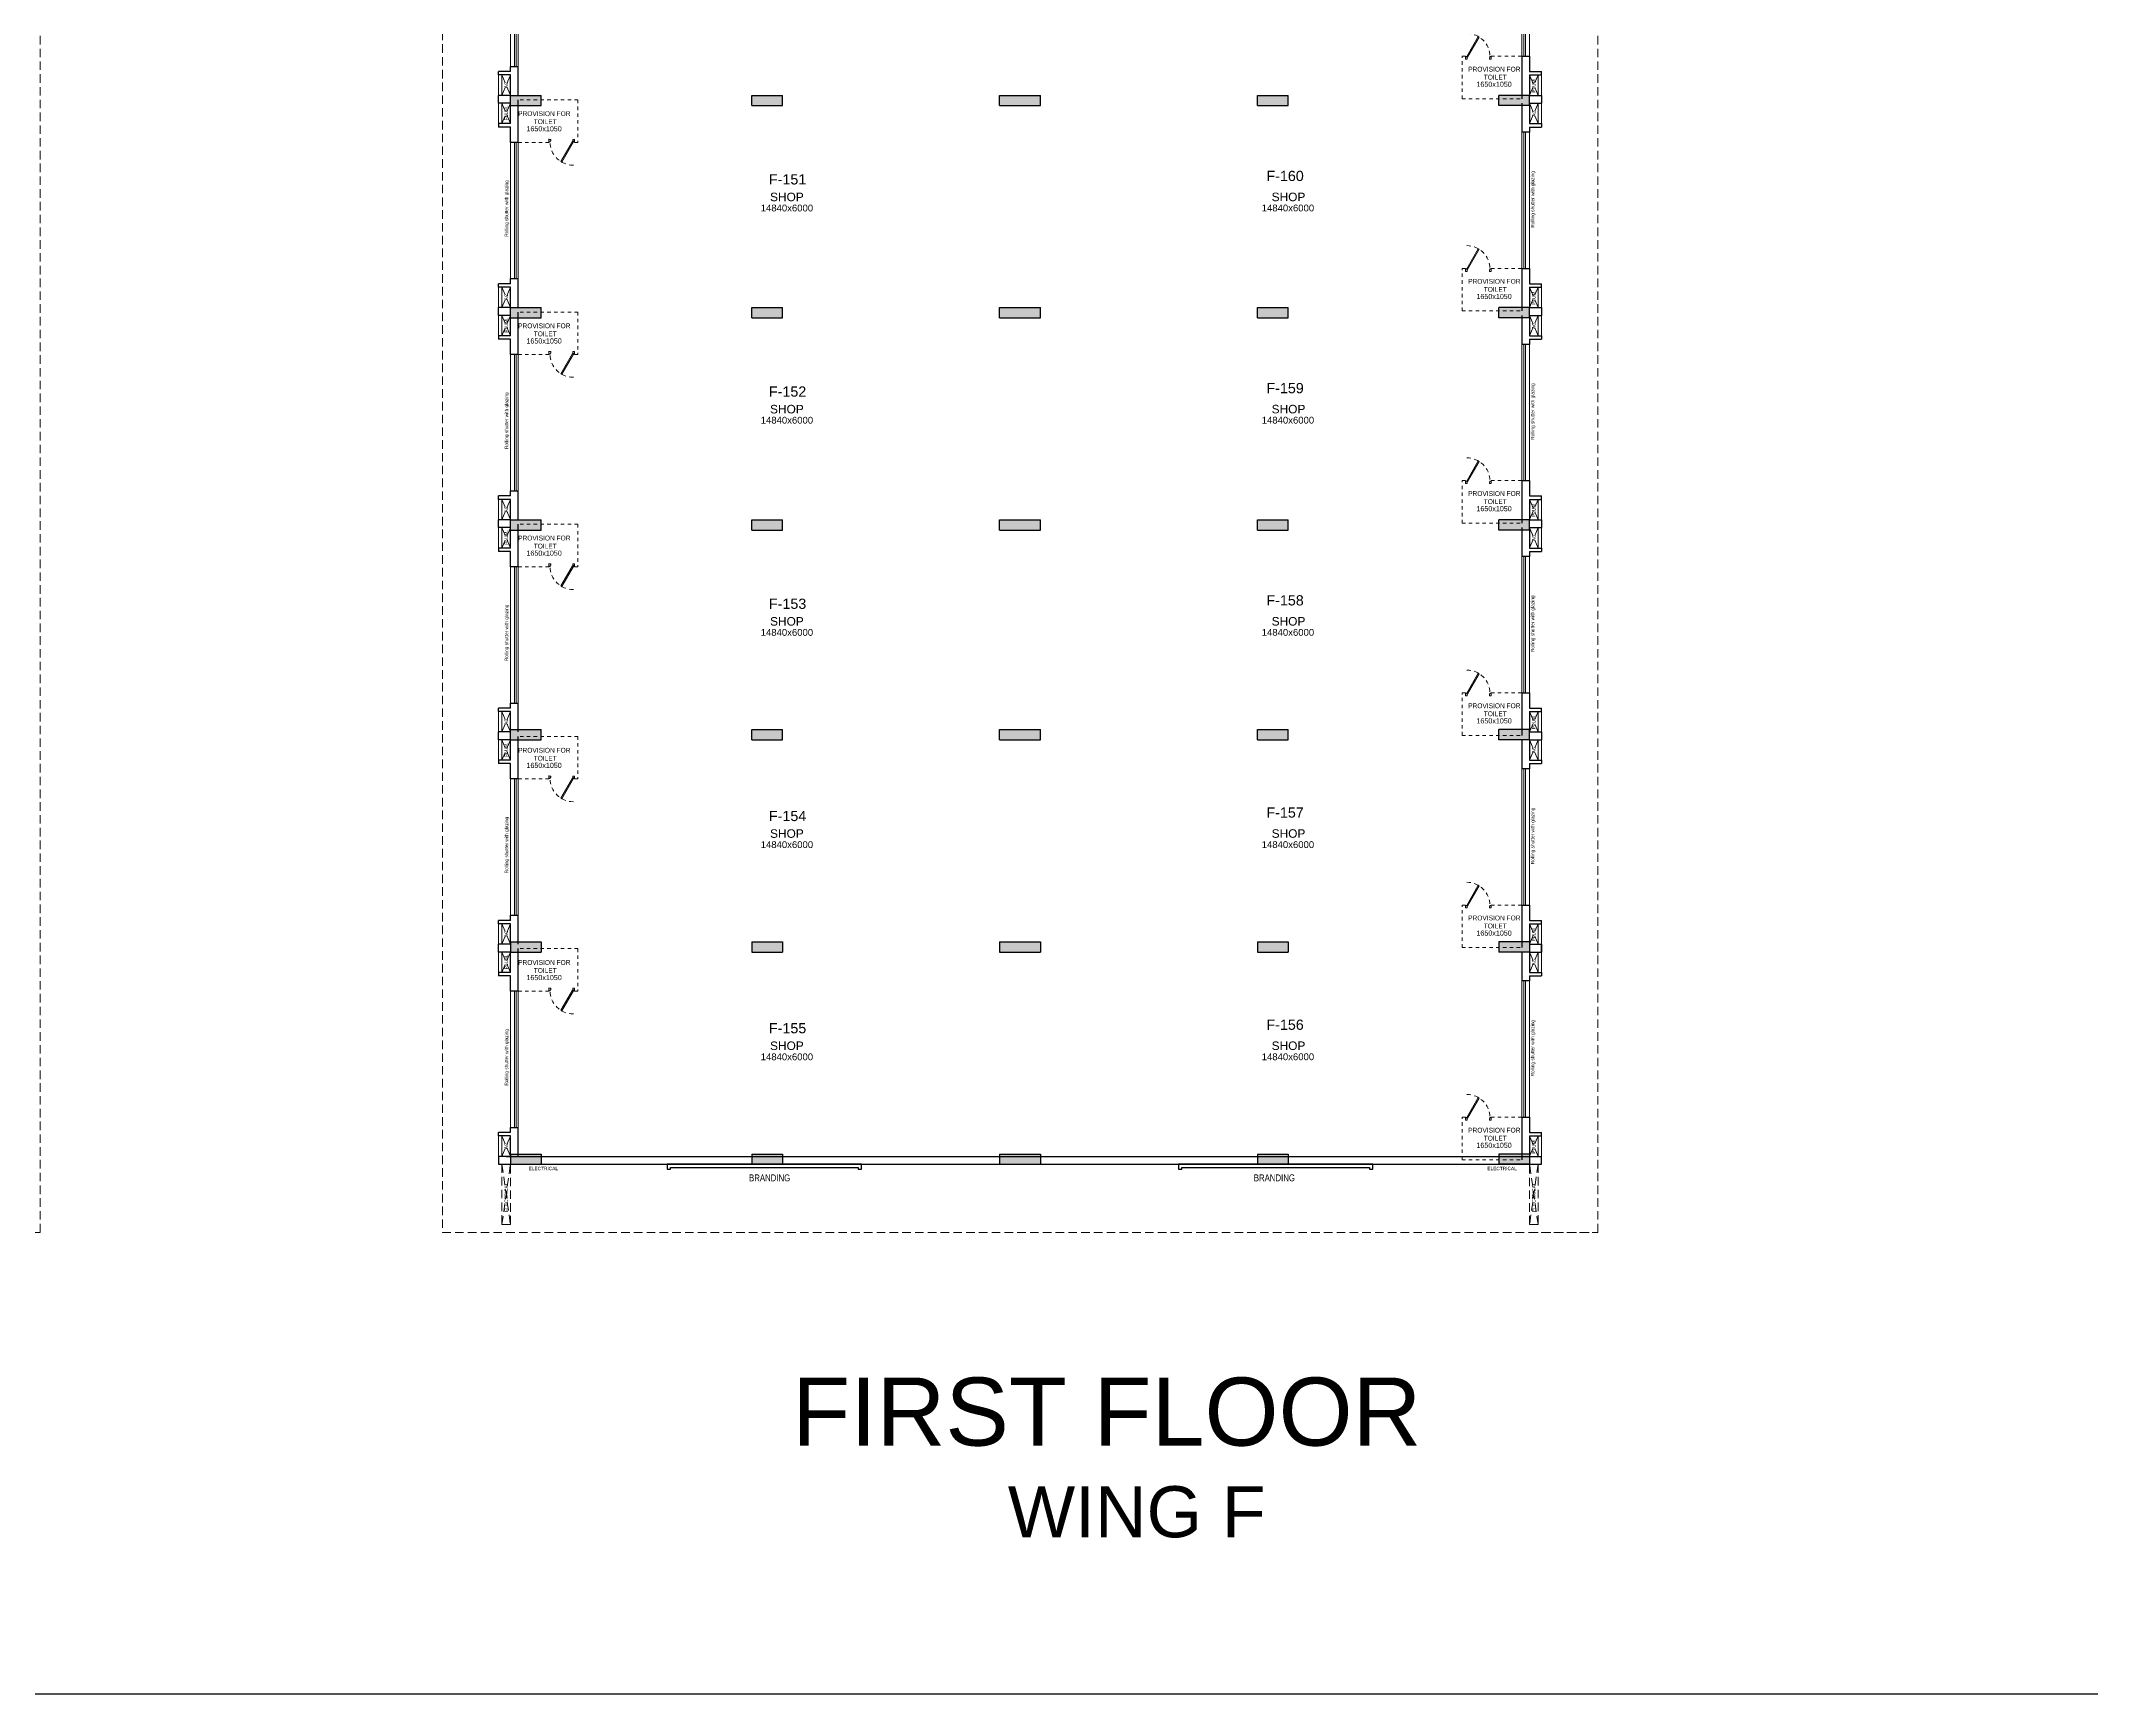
# Model space of a CAD drawing. Header units: metres. Extents: x 9819 to 10514, y 4405 to 4599.
# Drawn here: x 10150.7 to 10210.8, y 4405.1 to 4453.6 of the extents above; entities that cross this region are included whole.
import ezdxf
from ezdxf.enums import TextEntityAlignment as Align

# ---------------------------------------------------------------- set-up
doc = ezdxf.new("R2010")
doc.units = ezdxf.units.M
doc.header["$MEASUREMENT"] = 0
doc.linetypes.add('DASHED2', pattern=[0.375, 0.25, -0.125])
doc.linetypes.add('HIDDEN', pattern=[0.375, 0.25, -0.125])
for name, color, linetype in [('A_COL. NO', 4, 'Continuous'), ('A_SIGNAGE', 171, 'Continuous'), ('STRU. COL.', 1, 'Continuous')]:
    doc.layers.add(name, color=color, linetype=linetype)
for name, color, linetype, lineweight in [('A_DOOR-WIN', 23, 'Continuous', 9), ('A_DOTTED', 8, 'HIDDEN', 0), ('A_ELEC DOTTED', 31, 'DASHED2', 5), ('A_LEDGE', 252, 'Continuous', 15), ('A_MISC', 8, 'Continuous', 20), ('A_SHOP NO.', 113, 'Continuous', 5), ('A_SILL 0.09', 9, 'Continuous', 9), ('A_TEXT', 7, 'Continuous', 5), ('A_WALL', 7, 'Continuous', 30), ('A_Wall Hatch', 8, 'Continuous', 5), ('Doorline', 251, 'DASHED2', 13)]:
    doc.layers.add(name, color=color, linetype=linetype, lineweight=lineweight)
doc.layers.get('A_COL. NO').off()
doc.styles.add('A', font='ARIALN.TTF')
doc.styles.get("Standard").update_dxf_attribs({"font": 'arial.ttf'})

# ---------------------------------------------------------------- blocks, each defined once
blk = doc.blocks.new('D 750')
at = {"layer": 'A_DOOR-WIN'}
for points in [[(-0.372, 0.665), (-0.035, 0.075), (-0.063, 0.059), (-0.4, 0.649)], [(-0.75, 0.075), (-0.75, 0), (-0.7, 0), (-0.7, 0.043), (-0.715, 0.043), (-0.715, 0.075)], [(0, 0.075), (0, 0), (-0.05, 0), (-0.05, 0.043), (-0.035, 0.043), (-0.035, 0.075)]]:
    blk.add_lwpolyline(points, close=True, dxfattribs=at)
at = {"layer": 'Doorline', "ltscale": 0.5}
blk.add_arc((-0.035, 0.075), 0.68, 90, 180, dxfattribs=at)
blk = doc.blocks.new('Typical shops 1st')
at = {"layer": 'A_DOOR-WIN'}
for p, q in [((30.095, -1.08), (30.095, -5.08)), ((30.145, -1.08), (30.145, -5.08)), ((0.465, -5.38), (0.465, -1.38)), ((0.515, -5.38), (0.515, -1.38))]:
    blk.add_line(p, q, dxfattribs=at)
at = {"layer": 'A_DOTTED'}
for p, q in [((0.1, -0.83), (0.35, -0.23)), ((0.1, -0.23), (0.35, -0.83)), ((30.51, -0.23), (30.26, -0.83)), ((30.51, -0.83), (30.26, -0.23)), ((0.1, -6.23), (0.35, -5.63)), ((0.1, -5.63), (0.35, -6.23)), ((30.51, -5.63), (30.26, -6.23)), ((30.51, -6.23), (30.26, -5.63))]:
    blk.add_line(p, q, dxfattribs=at)
at = {"layer": 'A_LEDGE'}
for p, q in [((0, -0.83), (0, -0.23)), ((0.1, -0.83), (0.1, -0.23)), ((30.51, -0.83), (30.51, -0.23)), ((30.61, -0.83), (30.61, -0.23)), ((0, -5.63), (0, -6.23)), ((0.1, -5.63), (0.1, -6.23)), ((30.51, -5.63), (30.51, -6.23)), ((30.61, -5.63), (30.61, -6.23))]:
    blk.add_line(p, q, dxfattribs=at)
at = {"layer": 'A_MISC', "linetype": 'DASHED2', "ltscale": 0.23}
for p, q in [((2.33, -0.13), (0.58, -0.13)), ((2.33, -0.13), (2.33, -1.38)), ((1.48, -1.38), (0.58, -1.38)), ((28.28, -6.33), (28.28, -5.08)), ((29.13, -5.08), (30.03, -5.08)), ((28.28, -6.33), (30.03, -6.33))]:
    blk.add_line(p, q, dxfattribs=at)
at = {"layer": 'A_MISC'}
for p, q in [((1.48, -1.28), (1.48, -1.38)), ((2.33, -1.38), (2.23, -1.38)), ((28.28, -5.08), (28.38, -5.08))]:
    blk.add_line(p, q, dxfattribs=at)
at = {"layer": 'A_SILL 0.09'}
for p, q in [((30.03, -5.08), (30.03, -1.08)), ((30.26, -1.08), (30.26, -5.08)), ((0.35, -5.38), (0.35, -1.38)), ((0.58, -1.38), (0.58, -5.38))]:
    blk.add_line(p, q, dxfattribs=at)
at = {"layer": 'A_WALL'}
for p, q in [((0, -0.23), (0, 0)), ((30.61, 0), (30.61, -0.23)), ((0.35, -0.23), (0, -0.23)), ((0.35, -0.83), (0.35, -0.23)), ((0.58, -1.38), (0.58, -0.13)), ((30.03, -0.23), (30.03, -1.08)), ((30.26, -0.23), (30.61, -0.23)), ((30.26, -0.23), (30.26, -0.83)), ((0.35, -0.83), (0, -0.83)), ((0, -0.83), (0, -0.93)), ((0.35, -0.93), (0, -0.93)), ((0.35, -1.38), (0.35, -0.93)), ((30.26, -1.08), (30.03, -1.08)), ((30.26, -0.83), (30.61, -0.83)), ((30.26, -0.93), (30.61, -0.93)), ((30.26, -0.93), (30.26, -1.08)), ((30.61, -0.83), (30.61, -0.93)), ((0.58, -1.38), (0.35, -1.38)), ((0.35, -5.53), (0.35, -5.38)), ((0.35, -5.38), (0.58, -5.38)), ((0.58, -6.23), (0.58, -5.38)), ((30.03, -5.08), (30.03, -6.33)), ((30.03, -5.08), (30.26, -5.08)), ((30.26, -5.08), (30.26, -5.53)), ((0.35, -5.53), (0, -5.53)), ((0, -5.63), (0, -5.53)), ((0.35, -5.63), (0, -5.63)), ((0.35, -6.23), (0.35, -5.63)), ((30.26, -5.53), (30.61, -5.53)), ((30.26, -5.63), (30.26, -6.23)), ((30.26, -5.63), (30.61, -5.63)), ((30.61, -5.63), (30.61, -5.53)), ((0.35, -6.23), (0, -6.23)), ((30.26, -6.23), (30.61, -6.23))]:
    blk.add_line(p, q, dxfattribs=at)
at = {"layer": 'A_MISC', "xscale": -1, "rotation": 180}
blk.add_blockref('D 750', (2.23, -1.293), dxfattribs=at)
at = {"layer": 'A_MISC', "xscale": -1}
blk.add_blockref('D 750', (28.38, -5.167), dxfattribs=at)
at = {"char_height": 0.1411, "width": 1.97366, "attachment_point": 1, "style": 'A'}
for insert in [(0.356, -0.466), (28.239, -5.39)]:
    blk.add_mtext('\\pxqc;PROVISION FOR\\P TOILET ', dxfattribs=dict(at, insert=insert))
at = {"layer": 'A_TEXT'}
for s, p in [('PLUM.', (0.274, -0.523)), ('AC', (30.436, -0.531)), ('Rolling shutter with glazing', (30.399, -3.053)), ('Rolling shutter with glazing', (0.282, -3.321)), ('AC', (0.274, -5.923)), ('PLUM.', (30.434, -5.936))]:
    blk.add_text(s, height=0.1, rotation=90, dxfattribs=at).set_placement(p, align=Align.CENTER)
for s, height, p in [('1650x1050', 0.15, (1.337, -1.055)), ('SHOP', 0.25, (8.463, -3.107)), ('SHOP', 0.25, (23.185, -3.106)), ('14840x6000', 0.2, (8.463, -3.407)), ('14840x6000', 0.2, (23.168, -3.406)), ('1650x1050', 0.15, (29.219, -5.979))]:
    blk.add_text(s, height=height, dxfattribs=at).set_placement(p, align=Align.CENTER)
blk = doc.blocks.new('col')
at = {"linetype": 'Continuous'}
blk.add_hatch(color=256, dxfattribs=at).paths.add_polyline_path([(0, 0), (1, 0), (1, 1), (0, 1), (0, 0)])
at = {"linetype": 'Continuous', "lineweight": 25}
for p, q in [((0, 1), (1, 1)), ((0, 1), (0, 0)), ((1, 1), (1, 0)), ((0, 0), (1, 0))]:
    blk.add_line(p, q, dxfattribs=at)
blk = doc.blocks.new('WING-F REVISED COLU.')
at = {"layer": 'STRU. COL.'}
for p, xscale, yscale, zscale, rotation in [((5532.543, -8836.166), -0.3, 0.9, 0.23, 180), ((5540.193, -8836.166), 0.3, 0.9, 0.23, 180), ((5547.613, -8836.166), 0.3, 1.2, 0.23, 180), ((5555.033, -8836.166), -0.9000000000000005, 0.3000000000000001, 0.23, 90), ((5562.453, -8836.166), 0.3, 0.9, 0.23, 180), ((5547.613, -8842.171), -1.2, 0.3, 0.23, 90), ((5555.033, -8842.171), -1.2, 0.3, 0.23, 90), ((5541.303, -8866.856), 0.2300000000000001, 0.7500000000000002, 0.2300000000000001, 270), ((5559.723, -8866.856), -0.2300000000000001, 0.7500000000000004, 0.23, 90), ((5532.543, -8870.386), -0.6, 0.23, 0.23, 180), ((5535.623, -8870.386), -0.6, 0.23, 0.23, 180), ((5539.303, -8870.386), 0.6, 0.23, 0.23, 180), ((5541.533, -8870.616), 0.6000000000000001, 0.2300000000000001, 0.23, 90), ((5545.233, -8870.616), 0.6000000000000001, 0.2300000000000001, 0.23, 90), ((5547.613, -8870.616), 0.6000000000000001, 0.2300000000000001, 0.23, 90), ((5552.963, -8870.386), 0.6, 0.23, 0.23, 180), ((5556.515, -8870.386), 0.6, 0.23, 0.23, 180), ((5559.723, -8870.616), 0.6000000000000001, 0.2300000000000001, 0.23, 90), ((5562.453, -8870.616), 0.6000000000000001, 0.2300000000000001, 0.23, 90), ((5532.543, -8872.866), -0.6, 0.45, 0.23, 180), ((5536.01, -8872.866), -0.75, 0.23, 0.23, 180), ((5540.528, -8872.866), 0.9, 0.3, 0.23, 180), ((5543.413, -8872.866), -0.75, 0.23, 0.23, 180), ((5547.948, -8872.866), 0.9, 0.3, 0.23, 180), ((5551.583, -8872.866), 0.75, 0.23, 0.23, 180), ((5555.368, -8872.866), 0.9, 0.3, 0.23, 180), ((5558.985, -8872.866), 0.75, 0.23, 0.23, 180), ((5562.453, -8872.866), 0.6, 0.45, 0.23, 180), ((5532.543, -8879.096), -0.9, 0.3, 0.23, 180), ((5539.628, -8879.096), -0.9, 0.3, 0.23, 180), ((5546.898, -8879.096), -1.2, 0.3, 0.23, 180), ((5554.468, -8879.096), -0.9, 0.3, 0.23, 180), ((5562.453, -8879.096), 0.9, 0.3, 0.23, 180), ((5532.543, -8885.326), -0.9, 0.3, 0.23, 180), ((5539.628, -8885.326), -0.9, 0.3, 0.23, 180), ((5546.898, -8885.326), -1.2, 0.3, 0.23, 180), ((5554.468, -8885.326), -0.9, 0.3, 0.23, 180), ((5562.453, -8885.326), 0.9, 0.3, 0.23, 180), ((5532.543, -8891.556), -0.9, 0.3, 0.23, 180), ((5539.628, -8891.556), -0.9, 0.3, 0.23, 180), ((5546.898, -8891.556), -1.2, 0.3, 0.23, 180), ((5554.468, -8891.556), -0.9, 0.3, 0.23, 180), ((5562.453, -8891.556), 0.9, 0.3, 0.23, 180), ((5532.543, -8897.716), -0.9, 0.3, 0.23, 180), ((5539.628, -8897.716), -0.9, 0.3, 0.23, 180), ((5546.898, -8897.716), -1.2, 0.3, 0.23, 180), ((5554.468, -8897.716), -0.9, 0.3, 0.23, 180), ((5562.453, -8897.716), 0.9, 0.3, 0.23, 180)]:
    blk.add_blockref('col', p, dxfattribs=dict(at, xscale=xscale, yscale=yscale, zscale=zscale, rotation=rotation))
at = {"layer": 'STRU. COL.', "zscale": 0.23}
for p, xscale, yscale in [((5532.843, -8842.886), -0.3, 0.9), ((5540.193, -8843.371), -0.3, 1.2), ((5562.453, -8842.886), -0.3, 0.9), ((5532.543, -8848.396), 0.9, 0.3), ((5539.628, -8848.396), 0.9, 0.3), ((5546.898, -8848.396), 1.2, 0.3), ((5554.468, -8848.396), 0.9, 0.3), ((5562.453, -8848.396), -0.9, 0.3), ((5532.543, -8854.626), 0.9, 0.3), ((5539.628, -8854.626), 0.9, 0.3), ((5546.898, -8854.626), 1.2, 0.3), ((5554.468, -8854.626), 0.9, 0.3), ((5562.453, -8854.626), -0.9, 0.3), ((5532.543, -8860.856), 0.9, 0.3), ((5539.628, -8860.856), 0.9, 0.3), ((5546.898, -8860.856), 1.2, 0.3), ((5554.468, -8860.856), 0.9, 0.3), ((5562.453, -8860.856), -0.9, 0.3), ((5532.543, -8867.086), 0.6, 0.45), ((5535.623, -8867.086), 0.6, 0.23), ((5539.073, -8867.086), 1.2, 0.3), ((5544.633, -8867.086), 0.6, 0.23), ((5547.948, -8867.086), -0.9, 0.3), ((5553.423, -8867.086), -0.75, 0.23), ((5555.668, -8867.086), -0.9, 0.3), ((5562.453, -8867.086), -0.6, 0.45), ((5532.543, -8904.246), 0.9, 0.3), ((5539.628, -8904.246), 0.9, 0.3), ((5546.898, -8904.246), 1.2, 0.3), ((5554.468, -8904.246), 0.9, 0.3), ((5562.453, -8904.246), -0.9, 0.3), ((5532.543, -8910.476), 0.9, 0.3), ((5539.628, -8910.476), 0.9, 0.3), ((5546.898, -8910.476), 1.2, 0.3), ((5554.468, -8910.476), 0.9, 0.3), ((5562.453, -8910.476), -0.9, 0.3)]:
    blk.add_blockref('col', p, dxfattribs=dict(at, xscale=xscale, yscale=yscale))

msp = doc.modelspace()

# ---------------------------------------------------------------- linework, layer by layer
msp.add_lwpolyline([(9907.8601, 4599.1913), (10513.7871, 4599.1913), (10513.7871, 4405.0688), (9907.8601, 4405.0688)], close=True)
at = {"layer": 'A_DOTTED'}
msp.add_lwpolyline([(10194.3455, 4418.6228), (10196.3455, 4418.6228), (10196.3455, 4496.9328), (10162.4355, 4496.9328), (10162.4355, 4464.2428), (10150.6355, 4464.2428), (10150.6355, 4496.9328), (10116.7255, 4496.9328), (10116.7255, 4464.2428), (10104.9255, 4464.2428), (10104.9255, 4496.9328), (10071.0155, 4496.9328), (10071.0155, 4424.8528), (10104.9255, 4424.8528), (10104.9255, 4458.0028), (10116.7255, 4458.0028), (10116.7255, 4418.6228), (10150.6355, 4418.6228), (10150.6355, 4458.0028), (10162.4355, 4458.0028), (10162.4355, 4418.6228), (10196.3455, 4418.6228)], dxfattribs=at)
at = {"layer": 'A_ELEC DOTTED'}
for points in [[(10164.1855, 4420.6228), (10164.1855, 4418.8528), (10164.4355, 4418.8528), (10164.4355, 4420.6228), (10164.1855, 4420.6228), (10164.4355, 4418.8528), (10164.1855, 4418.8528), (10164.4355, 4420.6228)], [(10194.5955, 4420.6228), (10194.5955, 4418.8528), (10194.3455, 4418.8528), (10194.3455, 4420.6228), (10194.5955, 4420.6228), (10194.3455, 4418.8528), (10194.5955, 4418.8528), (10194.3455, 4420.6228)]]:
    msp.add_lwpolyline(points, close=True, dxfattribs=at)
at = {"layer": 'A_SIGNAGE', "color": 6}
for points in [[(10169.0355, 4420.6228), (10169.0355, 4420.4728), (10169.1355, 4420.4728), (10169.1355, 4420.5228), (10174.6405, 4420.5228), (10174.6405, 4420.4728), (10174.7405, 4420.4728), (10174.7405, 4420.6228)], [(10184.0405, 4420.6228), (10184.0405, 4420.4728), (10184.1405, 4420.4728), (10184.1405, 4420.5228), (10189.6455, 4420.5228), (10189.6455, 4420.4728), (10189.7455, 4420.4728), (10189.7455, 4420.6228)]]:
    msp.add_lwpolyline(points, close=True, dxfattribs=at)
at = {"layer": 'A_WALL'}
for p, q in [((10164.0855, 4426.8528), (10164.0855, 4427.0828)), ((10194.6955, 4426.8528), (10194.6955, 4427.0828))]:
    msp.add_line(p, q, dxfattribs=at)
for points in [[(10164.0855, 4420.8528), (10164.0855, 4420.6228), (10194.6955, 4420.6228), (10194.6955, 4420.8528)], [(10164.3155, 4420.8528), (10194.4655, 4420.8528)]]:
    msp.add_lwpolyline(points, dxfattribs=at)

# ---------------------------------------------------------------- block references
at = {"layer": 'A_COL. NO'}
msp.add_blockref('WING-F REVISED COLU.', (4631.8927, 13331.0986), dxfattribs=at)
at = {"layer": 'A_Wall Hatch'}
for p in [(10164.0855, 4458.2328), (10164.0855, 4452.0028), (10164.0855, 4445.7728), (10164.0855, 4439.5428), (10164.0855, 4433.3128), (10164.0855, 4427.0828)]:
    msp.add_blockref('Typical shops 1st', p, dxfattribs=at)

# ---------------------------------------------------------------- texts
at = {"layer": 'A_SHOP NO.'}
for s, p in [('F-151', (10172.5692, 4449.3868)), ('F-160', (10187.1708, 4449.4878)), ('F-152', (10172.5692, 4443.1568)), ('F-159', (10187.1708, 4443.2578)), ('F-153', (10172.5692, 4436.9268)), ('F-158', (10187.1708, 4437.0278)), ('F-154', (10172.5692, 4430.697)), ('F-157', (10187.1708, 4430.7981)), ('F-155', (10172.5692, 4424.467)), ('F-156', (10187.1708, 4424.5681))]:
    msp.add_text(s, height=0.3, dxfattribs=at).set_placement(p, align=Align.CENTER)
at = {"layer": 'A_SIGNAGE', "color": 6, "char_height": 0.2, "attachment_point": 1, "style": 'A'}
for insert in [(10171.4372, 4420.3228), (10186.2513, 4420.3228)]:
    msp.add_mtext_dynamic_manual_height_columns('BRANDING', width=1.232295, gutter_width=1, heights=[0], dxfattribs=dict(at, insert=insert))
at = {"layer": 'A_TEXT'}
for s, height, p in [('ELECTRICAL', 0.1, (10165.3993, 4420.4473)), ('ELECTRICAL', 0.1, (10193.5393, 4420.4473)), ('FIRST FLOOR', 2, (10181.9344, 4412.3599))]:
    msp.add_text(s, height=height, dxfattribs=at).set_placement(p, align=Align.CENTER)
for p in [(10164.36, 4419.6529), (10194.521, 4419.6529)]:
    msp.add_text('ELECTRICAL', height=0.1, rotation=90, dxfattribs=at).set_placement(p, align=Align.CENTER)
at = {"layer": 'A_TEXT', "insert": (10178.5258, 4411.1695), "char_height": 1.5, "attachment_point": 1}
msp.add_mtext_dynamic_manual_height_columns('\\pxqc;WING F', width=8.576109, gutter_width=1, heights=[0], dxfattribs=at)

doc.saveas('drawing.dxf')
